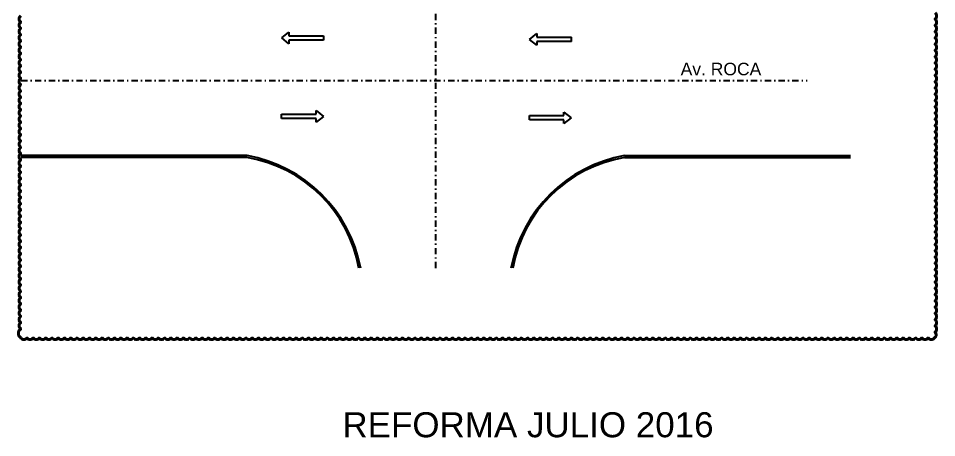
# Model space of a CAD drawing. Header units: millimetres. Extents: x 2448 to 2576, y 1154 to 1321.
# Drawn here: x 2455.1 to 2528.4, y 1154 to 1187.5 of the extents above; entities that cross this region are included whole.
import ezdxf

# ---------------------------------------------------------------- set-up
doc = ezdxf.new("R2010")
doc.units = ezdxf.units.MM
doc.linetypes.add('X-REF T19$0$xbase-CPL$0$DASHDOT', pattern=[1, 0.5, -0.25, 0, -0.25])
doc.layers.add('X-REF T19$0$A-CORDONES', color=1, linetype='Continuous')
doc.styles.add('X-REF T19$0$Arial', font='arial.ttf', dxfattribs={"height": 0.25})

msp = doc.modelspace()

# ---------------------------------------------------------------- linework, layer by layer
at = {"linetype": 'X-REF T19$0$xbase-CPL$0$DASHDOT'}
for p, q in [((2488.415, 1167.578), (2488.415, 1224.908)), ((2455.296, 1182.557), (2518.077, 1182.557))]:
    msp.add_line(p, q, dxfattribs=at)
for p, q in [((2476.1, 1185.951), (2476.684, 1186.408)), ((2476.684, 1186.408), (2476.684, 1186.129)), ((2495.898, 1185.842), (2496.482, 1186.299)), ((2496.482, 1186.299), (2496.482, 1186.02)), ((2476.684, 1185.494), (2476.1, 1185.951)), ((2476.684, 1186.129), (2479.45, 1186.129)), ((2476.684, 1185.773), (2476.684, 1185.494)), ((2479.45, 1185.773), (2476.684, 1185.773)), ((2479.45, 1186.129), (2479.45, 1185.773)), ((2496.482, 1185.385), (2495.898, 1185.842)), ((2496.482, 1186.02), (2499.248, 1186.02)), ((2496.482, 1185.664), (2496.482, 1185.385)), ((2499.248, 1185.664), (2496.482, 1185.664)), ((2499.248, 1185.664), (2499.248, 1186.02)), ((2476.091, 1179.514), (2476.091, 1179.87)), ((2476.091, 1179.87), (2478.856, 1179.87)), ((2478.856, 1180.149), (2479.44, 1179.692)), ((2478.856, 1179.87), (2478.856, 1180.149)), ((2479.44, 1179.692), (2478.856, 1179.235)), ((2495.889, 1179.405), (2495.889, 1179.761)), ((2495.889, 1179.761), (2498.654, 1179.761)), ((2498.654, 1180.04), (2499.239, 1179.583)), ((2498.654, 1179.761), (2498.654, 1180.04)), ((2478.856, 1179.514), (2476.091, 1179.514)), ((2478.856, 1179.235), (2478.856, 1179.514)), ((2498.654, 1179.405), (2495.889, 1179.405)), ((2499.239, 1179.583), (2498.654, 1179.126)), ((2498.654, 1179.126), (2498.654, 1179.405))]:
    msp.add_line(p, q)
at = {"lineweight": 40}
msp.add_lwpolyline([(2455.25, 1187.721, 0.520567), (2455.25, 1187.221, 0.520567), (2455.25, 1186.721, 0.520567), (2455.25, 1186.221, 0.520567), (2455.25, 1185.721, 0.520567), (2455.25, 1185.221, 0.520567), (2455.25, 1184.721, 0.520567), (2455.25, 1184.221, 0.520567), (2455.25, 1183.721, 0.520567), (2455.25, 1183.221, 0.520567), (2455.25, 1182.721, 0.520567), (2455.25, 1182.221, 0.520567), (2455.25, 1181.721, 0.520567), (2455.25, 1181.221, 0.520567), (2455.25, 1180.721, 0.520567), (2455.25, 1180.221, 0.520567), (2455.25, 1179.721, 0.520567), (2455.25, 1179.221, 0.520567), (2455.25, 1178.721, 0.520567), (2455.25, 1178.221, 0.520567), (2455.25, 1177.721, 0.520567), (2455.25, 1177.221, 0.520567), (2455.25, 1176.721, 0.520567), (2455.25, 1176.221, 0.520567), (2455.25, 1175.721, 0.520567), (2455.25, 1175.221, 0.520567), (2455.25, 1174.721, 0.520567), (2455.25, 1174.221, 0.520567), (2455.25, 1173.721, 0.520567), (2455.25, 1173.221, 0.520567), (2455.25, 1172.721, 0.520567), (2455.25, 1172.221, 0.520567), (2455.25, 1171.721, 0.520567), (2455.25, 1171.221, 0.520567), (2455.25, 1170.721, 0.520567), (2455.25, 1170.221, 0.520567), (2455.25, 1169.721, 0.520567), (2455.25, 1169.221, 0.520567), (2455.25, 1168.721, 0.520567), (2455.25, 1168.221, 0.520567), (2455.25, 1167.721, 0.520567), (2455.25, 1167.221, 0.520567), (2455.25, 1166.721, 0.520567), (2455.25, 1166.221, 0.520567), (2455.25, 1165.721, 0.520567), (2455.25, 1165.221, 0.520567), (2455.25, 1164.721, 0.520567), (2455.25, 1164.221, 0.520567), (2455.25, 1163.721, 0.520567), (2455.25, 1163.221, 0.520567), (2455.25, 1162.721, 0.520567), (2455.25, 1162.004, 0.520567), (2455.75, 1162.004, 0.520567), (2456.25, 1162.004, 0.520567), (2456.75, 1162.004, 0.520567), (2457.25, 1162.004, 0.520567), (2457.75, 1162.004, 0.520567), (2458.25, 1162.004, 0.520567), (2458.75, 1162.004, 0.520567), (2459.25, 1162.004, 0.520567), (2459.75, 1162.004, 0.520567), (2460.25, 1162.004, 0.520567), (2460.75, 1162.004, 0.520567), (2461.25, 1162.004, 0.520567), (2461.75, 1162.004, 0.520567), (2462.25, 1162.004, 0.520567), (2462.75, 1162.004, 0.520567), (2463.25, 1162.004, 0.520567), (2463.75, 1162.004, 0.520567), (2464.25, 1162.004, 0.520567), (2464.75, 1162.004, 0.520567), (2465.25, 1162.004, 0.520567), (2465.75, 1162.004, 0.520567), (2466.25, 1162.004, 0.520567), (2466.75, 1162.004, 0.520567), (2467.25, 1162.004, 0.520567), (2467.75, 1162.004, 0.520567), (2468.25, 1162.004, 0.520567), (2468.75, 1162.004, 0.520567), (2469.25, 1162.004, 0.520567), (2469.75, 1162.004, 0.520567), (2470.25, 1162.004, 0.520567), (2470.75, 1162.004, 0.520567), (2471.25, 1162.004, 0.520567), (2471.75, 1162.004, 0.520567), (2472.25, 1162.004, 0.520567), (2472.75, 1162.004, 0.520567), (2473.25, 1162.004, 0.520567), (2473.75, 1162.004, 0.520567), (2474.25, 1162.004, 0.520567), (2474.75, 1162.004, 0.520567), (2475.25, 1162.004, 0.520567), (2475.75, 1162.004, 0.520567), (2476.25, 1162.004, 0.520567), (2476.75, 1162.004, 0.520567), (2477.25, 1162.004, 0.520567), (2477.75, 1162.004, 0.520567), (2478.25, 1162.004, 0.520567), (2478.75, 1162.004, 0.520567), (2479.25, 1162.004, 0.520567), (2479.75, 1162.004, 0.520567), (2480.25, 1162.004, 0.520567), (2480.75, 1162.004, 0.520567), (2481.25, 1162.004, 0.520567), (2481.75, 1162.004, 0.520567), (2482.25, 1162.004, 0.520567), (2482.75, 1162.004, 0.520567), (2483.25, 1162.004, 0.520567), (2483.75, 1162.004, 0.520567), (2484.25, 1162.004, 0.520567), (2484.75, 1162.004, 0.520567), (2485.25, 1162.004, 0.520567), (2485.75, 1162.004, 0.520567), (2486.25, 1162.004, 0.520567), (2486.75, 1162.004, 0.520567), (2487.25, 1162.004, 0.520567), (2487.75, 1162.004, 0.520567), (2488.25, 1162.004, 0.520567), (2488.75, 1162.004, 0.520567), (2489.25, 1162.004, 0.520567), (2489.75, 1162.004, 0.520567), (2490.25, 1162.004, 0.520567), (2490.75, 1162.004, 0.520567), (2491.25, 1162.004, 0.520567), (2491.75, 1162.004, 0.520567), (2492.25, 1162.004, 0.520567), (2492.75, 1162.004, 0.520567), (2493.25, 1162.004, 0.520567), (2493.75, 1162.004, 0.520567), (2494.25, 1162.004, 0.520567), (2494.75, 1162.004, 0.520567), (2495.25, 1162.004, 0.520567), (2495.75, 1162.004, 0.520567), (2496.25, 1162.004, 0.520567), (2496.75, 1162.004, 0.520567), (2497.25, 1162.004, 0.520567), (2497.75, 1162.004, 0.520567), (2498.25, 1162.004, 0.520567), (2498.75, 1162.004, 0.520567), (2499.25, 1162.004, 0.520567), (2499.75, 1162.004, 0.520567), (2500.25, 1162.004, 0.520567), (2500.75, 1162.004, 0.520567), (2501.25, 1162.004, 0.520567), (2501.75, 1162.004, 0.520567), (2502.25, 1162.004, 0.520567), (2502.75, 1162.004, 0.520567), (2503.25, 1162.004, 0.520567), (2503.75, 1162.004, 0.520567), (2504.25, 1162.004, 0.520567), (2504.75, 1162.004, 0.520567), (2505.25, 1162.004, 0.520567), (2505.75, 1162.004, 0.520567), (2506.25, 1162.004, 0.520567), (2506.75, 1162.004, 0.520567), (2507.25, 1162.004, 0.520567), (2507.75, 1162.004, 0.520567), (2508.25, 1162.004, 0.520567), (2508.75, 1162.004, 0.520567), (2509.25, 1162.004, 0.520567), (2509.75, 1162.004, 0.520567), (2510.25, 1162.004, 0.520567), (2510.75, 1162.004, 0.520567), (2511.25, 1162.004, 0.520567), (2511.75, 1162.004, 0.520567), (2512.25, 1162.004, 0.520567), (2512.75, 1162.004, 0.520567), (2513.25, 1162.004, 0.520567), (2513.75, 1162.004, 0.520567), (2514.25, 1162.004, 0.520567), (2514.75, 1162.004, 0.520567), (2515.25, 1162.004, 0.520567), (2515.75, 1162.004, 0.520567), (2516.25, 1162.004, 0.520567), (2516.75, 1162.004, 0.520567), (2517.25, 1162.004, 0.520567), (2517.75, 1162.004, 0.520567), (2518.25, 1162.004, 0.520567), (2518.75, 1162.004, 0.520567), (2519.25, 1162.004, 0.520567), (2519.75, 1162.004, 0.520567), (2520.25, 1162.004, 0.520567), (2520.75, 1162.004, 0.520567), (2521.25, 1162.004, 0.520567), (2521.75, 1162.004, 0.520567), (2522.25, 1162.004, 0.520567), (2522.75, 1162.004, 0.520567), (2523.25, 1162.004, 0.520567), (2523.75, 1162.004, 0.520567), (2524.25, 1162.004, 0.520567), (2524.75, 1162.004, 0.520567), (2525.25, 1162.004, 0.520567), (2525.75, 1162.004, 0.520567), (2526.25, 1162.004, 0.520567), (2526.75, 1162.004, 0.520567), (2527.25, 1162.004, 0.520567), (2527.75, 1162.004, 0.520567), (2528.25, 1162.004, 0.520567), (2528.297, 1162.458, 0.520567), (2528.297, 1162.958, 0.520567), (2528.297, 1163.458, 0.520567), (2528.297, 1163.958, 0.520567), (2528.297, 1164.458, 0.520567), (2528.297, 1164.958, 0.520567), (2528.297, 1165.458, 0.520567), (2528.297, 1165.958, 0.520567), (2528.297, 1166.458, 0.520567), (2528.297, 1166.958, 0.520567), (2528.297, 1167.458, 0.520567), (2528.297, 1167.958, 0.520567), (2528.297, 1168.458, 0.520567), (2528.297, 1168.958, 0.520567), (2528.297, 1169.458, 0.520567), (2528.297, 1169.958, 0.520567), (2528.297, 1170.458, 0.520567), (2528.297, 1170.958, 0.520567), (2528.297, 1171.458, 0.520567), (2528.297, 1171.958, 0.520567), (2528.297, 1172.458, 0.520567), (2528.297, 1172.958, 0.520567), (2528.297, 1173.458, 0.520567), (2528.297, 1173.958, 0.520567), (2528.297, 1174.458, 0.520567), (2528.297, 1174.958, 0.520567), (2528.297, 1175.458, 0.520567), (2528.297, 1175.958, 0.520567), (2528.297, 1176.458, 0.520567), (2528.297, 1176.958, 0.520567), (2528.297, 1177.458, 0.520567), (2528.297, 1177.958, 0.520567), (2528.297, 1178.458, 0.520567), (2528.297, 1178.958, 0.520567), (2528.297, 1179.458, 0.520567), (2528.297, 1179.958, 0.520567), (2528.297, 1180.458, 0.520567), (2528.297, 1180.958, 0.520567), (2528.297, 1181.458, 0.520567), (2528.297, 1181.958, 0.520567), (2528.297, 1182.458, 0.520567), (2528.297, 1182.958, 0.520567), (2528.297, 1183.458, 0.520567), (2528.297, 1183.958, 0.520567), (2528.297, 1184.458, 0.520567), (2528.297, 1184.958, 0.520567), (2528.297, 1185.458, 0.520567), (2528.297, 1185.958, 0.520567), (2528.297, 1186.458, 0.520567), (2528.297, 1186.958, 0.520567), (2528.297, 1187.458, 0.520567), (2528.297, 1187.958, 0.520567)], format="xyb", dxfattribs=at)
at = {"layer": 'X-REF T19$0$A-CORDONES', "linetype": 'Continuous'}
for p, q in [((2473.334, 1176.557), (2455.296, 1176.557)), ((2473.334, 1176.407), (2455.296, 1176.407)), ((2503.497, 1176.557), (2521.535, 1176.557)), ((2503.497, 1176.407), (2521.535, 1176.407))]:
    msp.add_line(p, q, dxfattribs=at)
for centre, radius, start, end in [((2471.369, 1165.487), 11.243, 10.71703, 79.93459), ((2471.528, 1165.647), 10.91, 10.19202, 80.47061), ((2505.462, 1165.487), 11.243, 100.06541, 169.28297), ((2505.303, 1165.647), 10.91, 99.52939, 169.80798)]:
    msp.add_arc(centre, radius, start, end, dxfattribs=at)

# ---------------------------------------------------------------- texts
at = {"attachment_point": 1, "style": 'X-REF T19$0$Arial'}
for s, insert, char_height in [('Av. ROCA', (2507.975, 1183.973), 1), ('REFORMA JULIO 2016', (2480.953, 1156.063), 2)]:
    msp.add_mtext_dynamic_manual_height_columns(s, width=35.39041, gutter_width=12.5, heights=[0], dxfattribs=dict(at, insert=insert, char_height=char_height))

doc.saveas('drawing.dxf')
